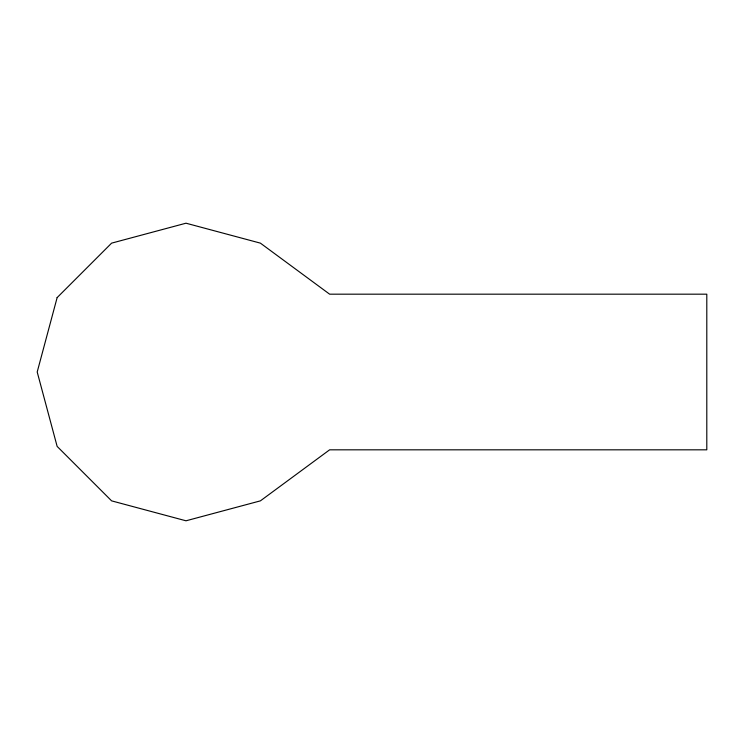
<?xml version="1.0" encoding="UTF-8"?>
<svg xmlns="http://www.w3.org/2000/svg" width="744" height="744" viewBox="0 0 744 744"><rect width="100%" height="100%" fill="white"/><g stroke="black" fill="none" stroke-linecap="round" stroke-linejoin="round"><path stroke-width="1.12" d="M57.139 297.6L37.2 372L57.139 446.4L111.6 500.861L186 520.8L260.4 500.861L329.629 449.822L706.8 449.822L706.8 294.178L329.629 294.178L260.4 243.139L186 223.2L111.6 243.139L57.139 297.6"/></g></svg>
